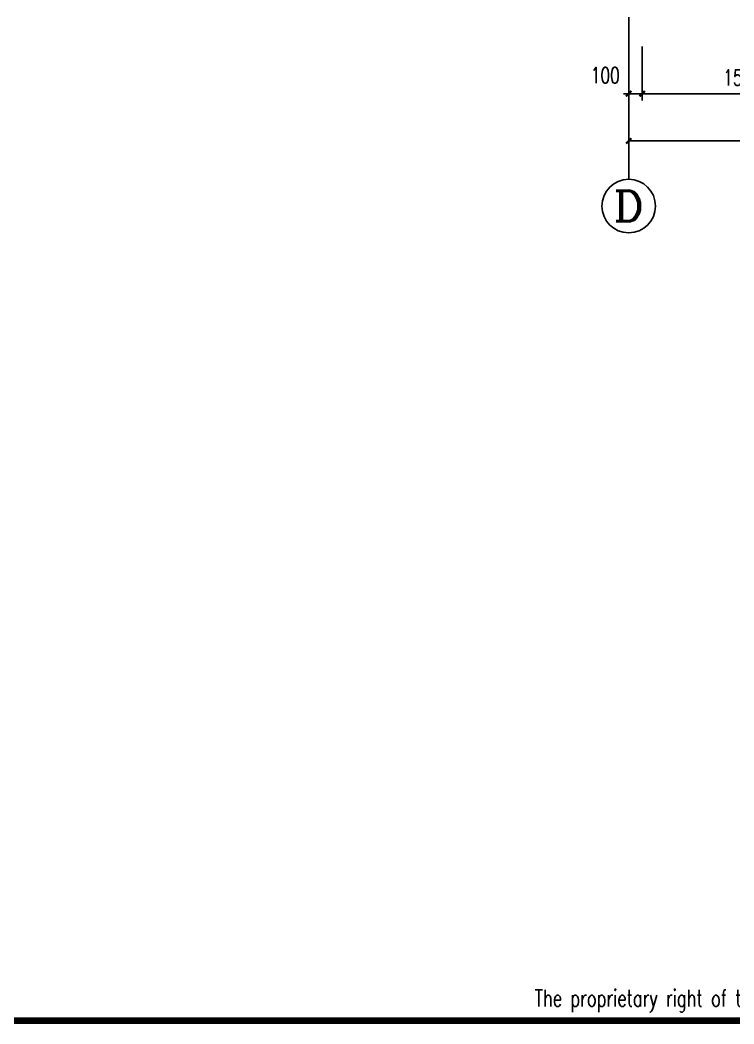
# Model space of a CAD drawing. Extents: x 5904849 to 6011887, y -826029 to -177002.
# Drawn here: x 5932013 to 5937340, y -758635 to -751138 of the extents above; entities that cross this region are included whole.
import ezdxf
from ezdxf.enums import TextEntityAlignment as Align

# ---------------------------------------------------------------- set-up
doc = ezdxf.new("R2010")
doc.units = 0
doc.header["$LTSCALE"] = 1000
doc.header["$MEASUREMENT"] = 0
doc.layers.get('0').update_dxf_attribs({"linetype": 'CONTINUOUS'})
doc.layers.get('Defpoints').update_dxf_attribs({"linetype": 'CONTINUOUS'})
for name, color, linetype in [('AXIS', 3, 'CONTINUOUS'), ('AXIS_TEXT', 7, 'CONTINUOUS'), ('PUB_DIM', 3, 'CONTINUOUS'), ('PUB_TITLE', 4, 'CONTINUOUS')]:
    doc.layers.add(name, color=color, linetype=linetype)
doc.styles.add('_TCH_AXIS', font='COMPLEX', dxfattribs={"bigfont": 'GBCBIG'})
doc.styles.add('_TCH_DIM_T3', font='SIMPLEX', dxfattribs={"width": 0.705882, "bigfont": 'GBCBIG'})
doc.styles.add('COMPLEX', font='COMPLEX')
doc.styles.add('ECEC_TQ', font='txt_l.shx', dxfattribs={"bigfont": 'hztxt_l.shx'})
doc.dimstyles.new('_TCH_ARCH&&50', dxfattribs={"dimtxt": 119, "dimasz": 40, "dimexe": 50, "dimexo": 100, "dimgap": 60.5, "dimtad": 1, "dimdec": 0, "dimzin": 0, "dimdsep": 46, "dimtxsty": '_TCH_DIM_T3', "dimblk": 'ARCHTICK', "dimcen": 0.09, "dimclrt": 7, "dimazin": 2, "dimtfac": 1, "dimtdec": 0, "dimtix": 1, "dimtmove": 2, "dimatfit": 3, "dimfxl": 0, "dimtolj": 1, "dimtzin": 0, "dimarcsym": 0})

# ---------------------------------------------------------------- blocks, each defined once
blk = doc.blocks.new('_ArchTick')
at = {"color": 0, "linetype": 'ByBlock', "const_width": 0.4}
blk.add_lwpolyline([(-0.5, -0.5), (0.5, 0.5)], dxfattribs=at)
blk = doc.blocks.new('*D431')
at = {"layer": 'Defpoints', "color": 0}
for p in [(5936554.9, -751235.8), (5936654.9, -751235.8), (5936654.9, -751688.1)]:
    blk.add_point(p, dxfattribs=at)
at = {"layer": 'PUB_DIM', "color": 0, "lineweight": -2}
for p, q in [((5936554.9, -751335.8), (5936554.9, -751738.1)), ((5936654.9, -751335.8), (5936654.9, -751738.1)), ((5936554.9, -751688.1), (5936514.9, -751688.1)), ((5936554.9, -751688.1), (5936654.9, -751688.1)), ((5936654.9, -751688.1), (5936694.9, -751688.1))]:
    blk.add_line(p, q, dxfattribs=at)
at = {"layer": 'PUB_DIM', "color": 0, "lineweight": -2, "xscale": 40, "yscale": 40, "zscale": 40}
blk.add_blockref('_ArchTick', (5936554.9, -751688.1), dxfattribs=at)
at = {"layer": 'PUB_DIM', "color": 0, "lineweight": -2, "xscale": 40, "yscale": 40, "zscale": 40, "rotation": 180}
blk.add_blockref('_ArchTick', (5936654.9, -751688.1), dxfattribs=at)
at = {"layer": 'PUB_DIM', "color": 7, "insert": (5936379.9, -751550.6), "char_height": 119, "attachment_point": 5, "style": '_TCH_DIM_T3'}
blk.add_mtext('\\A1;100', dxfattribs=at)
blk = doc.blocks.new('*D432')
at = {"layer": 'Defpoints', "color": 0}
for p in [(5936654.9, -751235.8), (5938154.9, -751235.8), (5938154.9, -751688.1)]:
    blk.add_point(p, dxfattribs=at)
at = {"layer": 'PUB_DIM', "color": 0, "lineweight": -2}
for p, q in [((5936654.9, -751335.8), (5936654.9, -751738.1)), ((5938154.9, -751335.8), (5938154.9, -751738.1)), ((5936654.9, -751688.1), (5938154.9, -751688.1))]:
    blk.add_line(p, q, dxfattribs=at)
at = {"layer": 'PUB_DIM', "color": 0, "lineweight": -2, "xscale": 40, "yscale": 40, "zscale": 40, "rotation": 180}
blk.add_blockref('_ArchTick', (5936654.9, -751688.1), dxfattribs=at)
at = {"layer": 'PUB_DIM', "color": 0, "lineweight": -2, "xscale": 40, "yscale": 40, "zscale": 40}
blk.add_blockref('_ArchTick', (5938154.9, -751688.1), dxfattribs=at)
at = {"layer": 'PUB_DIM', "color": 7, "insert": (5937404.9, -751568.1), "char_height": 119, "attachment_point": 5, "style": '_TCH_DIM_T3'}
blk.add_mtext('\\A1;1500', dxfattribs=at)
blk = doc.blocks.new('*D435')
at = {"layer": 'Defpoints', "color": 0}
for p in [(5936554.9, -751015.4), (5942854.9, -751015.4), (5942854.9, -752040.8)]:
    blk.add_point(p, dxfattribs=at)
at = {"layer": 'PUB_DIM', "color": 0, "lineweight": -2}
for p, q in [((5936554.9, -751115.4), (5936554.9, -752090.8)), ((5942854.9, -751115.4), (5942854.9, -752090.8)), ((5936554.9, -752040.8), (5942854.9, -752040.8))]:
    blk.add_line(p, q, dxfattribs=at)
at = {"layer": 'PUB_DIM', "color": 0, "lineweight": -2, "xscale": 40, "yscale": 40, "zscale": 40, "rotation": 180}
blk.add_blockref('_ArchTick', (5936554.9, -752040.8), dxfattribs=at)
at = {"layer": 'PUB_DIM', "color": 0, "lineweight": -2, "xscale": 40, "yscale": 40, "zscale": 40}
blk.add_blockref('_ArchTick', (5942854.9, -752040.8), dxfattribs=at)
at = {"layer": 'PUB_DIM', "color": 7, "insert": (5939704.9, -751920.8), "char_height": 119, "attachment_point": 5, "style": '_TCH_DIM_T3'}
blk.add_mtext('\\A1;6300', dxfattribs=at)
blk = doc.blocks.new('_AXISO')
blk.add_circle((0, 0), 0.5)
at = {"layer": 'AXIS_TEXT', "style": 'COMPLEX', "width": 1.041667}
blk.add_attdef('A', text='', height=0.56, dxfattribs=at).set_placement((-0.25, -0.28), (0.25, -0.28), align=Align.FIT)

msp = doc.modelspace()

# ---------------------------------------------------------------- linework, layer by layer
at = {"layer": 'AXIS'}
msp.add_line((5936554.9, -751366.9), (5936554.9, -752327.4), dxfattribs=at)
at = {"layer": 'PUB_TITLE', "color": 4, "const_width": 50}
msp.add_lwpolyline([(5906099.4, -758610.4), (5946399.4, -758610.4), (5946399.4, -729910.4), (5906099.4, -729910.4)], close=True, dxfattribs=at)

# ---------------------------------------------------------------- block references
at = {"layer": 'AXIS'}
ref = msp.add_blockref('_AXISO', (5936554.9, -752527.4), dxfattribs=dict(at, xscale=-400, yscale=400, zscale=400, rotation=180))
ref.add_attrib('A', 'D', dxfattribs={"layer": 'AXIS_TEXT', "height": 226.3, "style": '_TCH_AXIS', "width": 1.235294}).set_placement((5936441.7, -752640.5), (5936668, -752640.5), align=Align.FIT)

# ---------------------------------------------------------------- texts
at = {"style": 'ECEC_TQ', "width": 0.72}
msp.add_text('The proprietary right of this document belongs to Anhui Huadong Chemical And Medical Engineering  Co.,Ltd.  and any replication or transfer to the 3rd. side is forbidden without its permission. ', height=125, dxfattribs=at).set_placement((5941899.4, -758460.4), align=Align.MIDDLE)

# ---------------------------------------------------------------- dimensions: what is measured, and where the dimension line sits
at = {"layer": 'PUB_DIM'}
for p1, p2, distance, picture, middle in [((5936554.9, -751015.4), (5942854.9, -751015.4), -1025.5, '*D435', (5939704.9, -751920.8)), ((5936654.9, -751235.8), (5938154.9, -751235.8), -452.3, '*D432', (5937404.9, -751568.1))]:
    dim = msp.add_aligned_dim(p1=p1, p2=p2, distance=distance, dimstyle='_TCH_ARCH&&50', dxfattribs=at)
    dim.commit()
    dim.dimension.update_dxf_attribs({"geometry": picture, "text_midpoint": middle})
dim = msp.add_linear_dim(base=(5936654.9, -751688.1), p1=(5936554.9, -751235.8), p2=(5936654.9, -751235.8), angle=0, dimstyle='_TCH_ARCH&&50', dxfattribs=at)
dim.commit()
dim.dimension.update_dxf_attribs({"geometry": '*D431', "text_midpoint": (5936379.9, -751550.6), "dimtype": 129})

doc.saveas('drawing.dxf')
